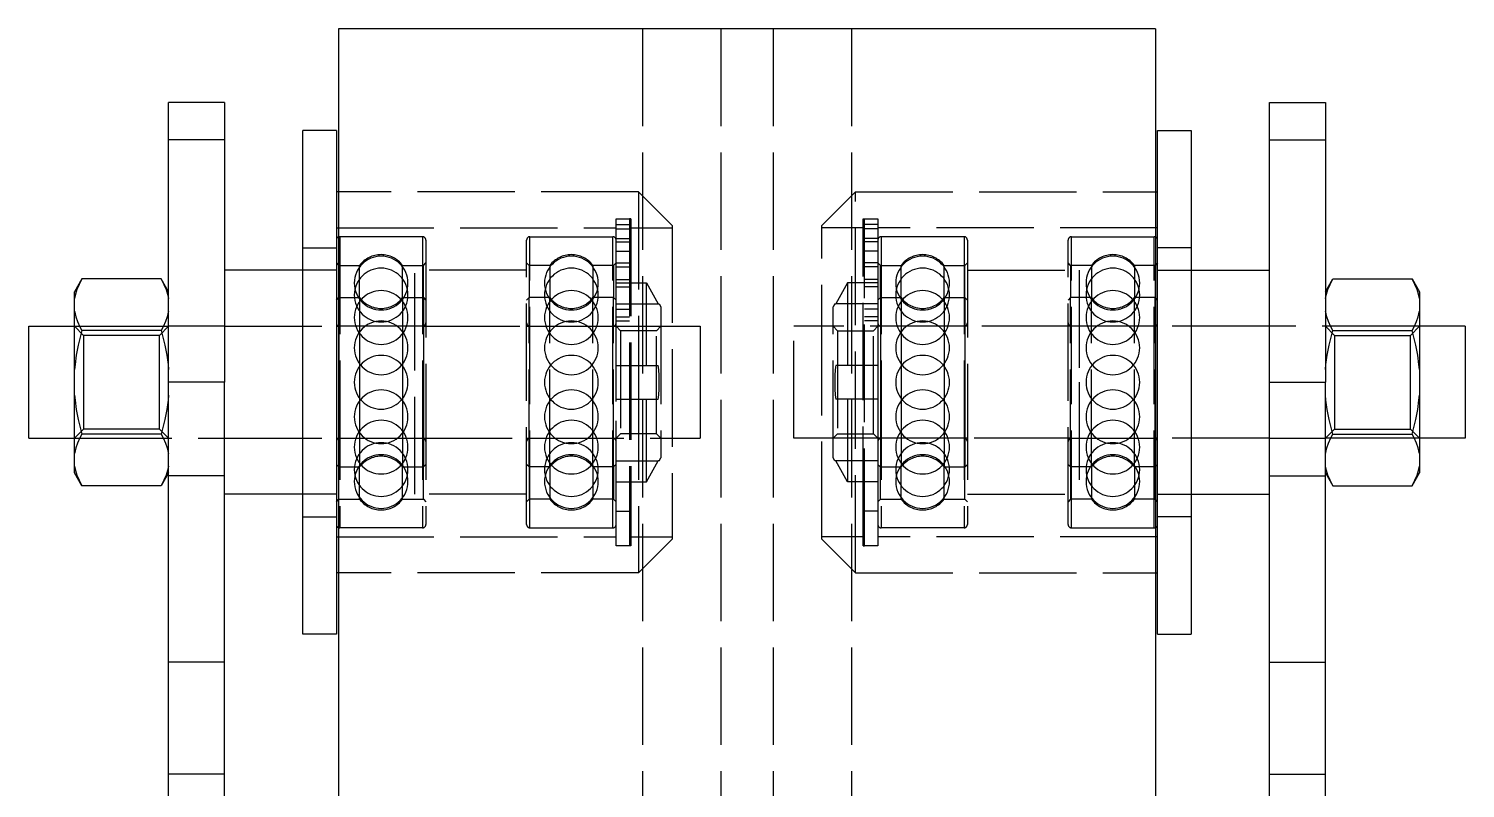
# Model space of a CAD drawing. Extents: x -8712 to 1826, y -2785 to 399.
# Drawn here: x -949.7 to -821.4, y 106.6 to 174.4 of the extents above; entities that cross this region are included whole.
import ezdxf

# ---------------------------------------------------------------- set-up
doc = ezdxf.new("R2010")
doc.units = 0
doc.linetypes.add('DASHED', pattern=[11.05, 8.7, -2.35])
doc.linetypes.add('DOT', pattern=[2.2, 1.1, -1.1])
doc.layers.get('0').update_dxf_attribs({"linetype": 'CONTINUOUS'})
doc.layers.add('INVISIBLE', color=6, linetype='DOT')

msp = doc.modelspace()

# ---------------------------------------------------------------- linework, layer by layer
for p, q in [((-849.061476, 174.445422), (-922.061476, 174.445422)), ((-922.061476, 174.445422), (-922.061476, -125.554578)), ((-849.061476, 174.445422), (-849.061476, -125.554578)), ((-932.257005, 167.87299), (-937.257005, 167.87299)), ((-937.257005, 142.87299), (-937.257005, 167.87299)), ((-932.257005, 167.87299), (-932.257005, 142.87299)), ((-838.865948, 167.87299), (-833.865948, 167.87299)), ((-838.865948, 142.87299), (-838.865948, 167.87299)), ((-833.865948, 167.87299), (-833.865948, 142.87299)), ((-925.257005, 152.87299), (-932.257005, 152.87299)), ((-845.865948, 152.87299), (-838.865948, 152.87299)), ((-937.257005, 82.87299), (-937.257005, 142.87299)), ((-932.257005, 142.87299), (-937.257005, 142.87299)), ((-932.257005, 82.87299), (-932.257005, 142.87299)), ((-838.865948, 82.87299), (-838.865948, 142.87299)), ((-838.865948, 142.87299), (-833.865948, 142.87299)), ((-833.865948, 82.87299), (-833.865948, 142.87299)), ((-925.257005, 132.87299), (-932.257005, 132.87299)), ((-845.865948, 132.87299), (-838.865948, 132.87299))]:
    msp.add_line(p, q)
at = {"color": 6}
for p, q in [((-922.257005, 165.37299), (-925.257005, 165.37299)), ((-925.257005, 142.87299), (-925.257005, 165.37299)), ((-922.257005, 165.37299), (-922.257005, 120.37299)), ((-848.865948, 165.37299), (-845.865948, 165.37299)), ((-848.865948, 142.87299), (-848.865948, 165.37299)), ((-845.865948, 165.37299), (-845.865948, 120.37299)), ((-922.061476, 159.87299), (-922.257005, 159.87299)), ((-849.061476, 159.87299), (-848.865948, 159.87299)), ((-925.257005, 120.37299), (-925.257005, 142.87299)), ((-848.865948, 120.37299), (-848.865948, 142.87299)), ((-922.061476, 125.87299), (-922.257005, 125.87299)), ((-849.061476, 125.87299), (-848.865948, 125.87299)), ((-922.257005, 120.37299), (-925.257005, 120.37299)), ((-848.865948, 120.37299), (-845.865948, 120.37299))]:
    msp.add_line(p, q, dxfattribs=at)
at = {"color": 1}
for p, q in [((-944.988655, 152.110606), (-945.657005, 150.95299)), ((-945.251021, 151.613887), (-945.444431, 151.15885)), ((-944.988655, 152.110606), (-945.251021, 151.613887)), ((-937.925355, 152.110594), (-944.988655, 152.110594)), ((-937.257005, 150.95299), (-937.925355, 152.110606)), ((-937.925355, 152.110606), (-937.662989, 151.613887)), ((-937.662989, 151.613887), (-937.469579, 151.15885)), ((-833.865948, 150.95299), (-833.197598, 152.110606)), ((-833.653374, 151.15885), (-833.459964, 151.613887)), ((-833.459964, 151.613887), (-833.197598, 152.110606)), ((-833.197598, 152.110606), (-833.197598, 152.110606)), ((-833.197598, 152.110594), (-826.134297, 152.110594)), ((-826.134297, 152.110606), (-825.465948, 150.95299)), ((-825.871931, 151.613887), (-826.134297, 152.110606)), ((-826.134297, 152.110606), (-826.134297, 152.110606)), ((-825.678522, 151.15885), (-825.871931, 151.613887)), ((-945.579277, 150.7339), (-945.657007, 150.368283)), ((-945.657005, 150.368291), (-945.657005, 150.95299)), ((-945.657005, 149.234104), (-945.657005, 150.368282)), ((-945.444431, 151.15885), (-945.579277, 150.7339)), ((-937.469579, 151.15885), (-937.334732, 150.7339)), ((-937.334732, 150.7339), (-937.257003, 150.368283)), ((-833.865949, 150.368283), (-833.78822, 150.7339)), ((-833.78822, 150.7339), (-833.653374, 151.15885)), ((-825.543675, 150.7339), (-825.678522, 151.15885)), ((-825.465946, 150.368283), (-825.543675, 150.7339)), ((-825.465948, 150.95299), (-825.465948, 150.368291)), ((-825.465948, 150.368282), (-825.465948, 149.234104)), ((-945.657007, 149.234101), (-945.640664, 149.14078)), ((-945.657005, 144.007186), (-945.657005, 149.234095)), ((-945.640664, 149.14078), (-945.540259, 148.729395)), ((-937.273346, 149.14078), (-937.373751, 148.729395)), ((-937.257003, 149.234101), (-937.273346, 149.14078)), ((-833.849607, 149.140782), (-833.865949, 149.234101)), ((-833.749201, 148.729394), (-833.849607, 149.140782)), ((-825.582694, 148.729394), (-825.482288, 149.140782)), ((-825.482288, 149.140782), (-825.465946, 149.234101)), ((-825.465948, 149.234095), (-825.465948, 144.007186)), ((-945.540259, 148.729395), (-945.386948, 148.295616)), ((-945.386948, 148.295616), (-945.171825, 147.828867)), ((-945.171825, 147.828867), (-944.988655, 147.492264)), ((-937.742185, 147.828867), (-937.925355, 147.492264)), ((-937.527062, 148.295616), (-937.742185, 147.828867)), ((-937.373751, 148.729395), (-937.527062, 148.295616)), ((-833.595891, 148.295616), (-833.749201, 148.729394)), ((-833.380768, 147.828867), (-833.595891, 148.295616)), ((-833.197598, 147.492264), (-833.380768, 147.828867)), ((-826.134297, 147.492264), (-825.951128, 147.828867)), ((-825.951128, 147.828867), (-825.736004, 148.295616)), ((-825.736004, 148.295616), (-825.582694, 148.729394)), ((-945.08449, 147.149345), (-945.322603, 146.186737)), ((-944.988655, 147.492264), (-945.08449, 147.149345)), ((-937.925355, 147.491792), (-944.988655, 147.491792)), ((-937.925355, 147.492264), (-937.82952, 147.149345)), ((-937.82952, 147.149345), (-937.591407, 146.186737)), ((-833.531546, 146.186732), (-833.293433, 147.149345)), ((-833.293433, 147.149345), (-833.197598, 147.492264)), ((-833.197598, 147.491792), (-826.134297, 147.491792)), ((-826.038463, 147.149345), (-826.134297, 147.492264)), ((-825.800349, 146.186732), (-826.038463, 147.149345)), ((-945.495406, 145.29976), (-945.612691, 144.464295)), ((-945.322603, 146.186737), (-945.495406, 145.29976)), ((-937.591407, 146.186737), (-937.418604, 145.29976)), ((-937.418604, 145.29976), (-937.301319, 144.464295)), ((-833.821634, 144.464295), (-833.704348, 145.299764)), ((-833.704348, 145.299764), (-833.531546, 146.186732)), ((-825.627547, 145.299764), (-825.800349, 146.186732)), ((-825.510262, 144.464295), (-825.627547, 145.299764)), ((-945.612691, 144.464295), (-945.657005, 144.007186)), ((-945.657005, 141.738794), (-945.657005, 144.007186)), ((-937.301319, 144.464295), (-937.257005, 144.007186)), ((-833.865948, 144.007186), (-833.821634, 144.464295)), ((-825.465948, 144.007186), (-825.510262, 144.464295)), ((-825.465948, 144.007186), (-825.465948, 141.738794)), ((-945.657005, 141.738794), (-945.612691, 141.281685)), ((-945.657005, 136.511885), (-945.657005, 141.738794)), ((-945.612691, 141.281685), (-945.495405, 140.446216)), ((-937.301319, 141.281685), (-937.418605, 140.446216)), ((-937.257005, 141.738794), (-937.301319, 141.281685)), ((-833.821634, 141.281685), (-833.865948, 141.738794)), ((-833.704349, 140.44622), (-833.821634, 141.281685)), ((-825.627547, 140.44622), (-825.510262, 141.281685)), ((-825.510262, 141.281685), (-825.465948, 141.738794)), ((-825.465948, 141.738794), (-825.465948, 136.511885)), ((-945.495405, 140.446216), (-945.322604, 139.559248)), ((-937.418605, 140.446216), (-937.591406, 139.559248)), ((-833.531545, 139.559243), (-833.704349, 140.44622)), ((-825.80035, 139.559243), (-825.627547, 140.44622)), ((-945.322604, 139.559248), (-945.08449, 138.596635)), ((-937.591406, 139.559248), (-937.82952, 138.596635)), ((-833.293433, 138.596635), (-833.531545, 139.559243)), ((-826.038463, 138.596635), (-825.80035, 139.559243)), ((-945.386948, 137.450364), (-945.540259, 137.016586)), ((-945.171825, 137.917113), (-945.386948, 137.450364)), ((-944.988655, 138.253716), (-945.171825, 137.917113)), ((-945.08449, 138.596635), (-944.988655, 138.253716)), ((-937.925355, 138.254188), (-944.988655, 138.254188)), ((-937.82952, 138.596635), (-937.925355, 138.253716)), ((-937.925355, 138.253716), (-937.742185, 137.917113)), ((-937.742185, 137.917113), (-937.527062, 137.450364)), ((-937.527062, 137.450364), (-937.373751, 137.016586)), ((-833.749202, 137.016585), (-833.595891, 137.450364)), ((-833.595891, 137.450364), (-833.380768, 137.917113)), ((-833.380768, 137.917113), (-833.197598, 138.253716)), ((-833.197598, 138.253716), (-833.293433, 138.596635)), ((-833.197598, 138.254188), (-826.134297, 138.254188)), ((-826.134297, 138.253716), (-826.038463, 138.596635)), ((-825.951128, 137.917113), (-826.134297, 138.253716)), ((-825.736004, 137.450364), (-825.951128, 137.917113)), ((-825.582694, 137.016585), (-825.736004, 137.450364)), ((-945.640664, 136.605198), (-945.657007, 136.511879)), ((-945.657005, 135.377698), (-945.657005, 136.511876)), ((-945.540259, 137.016586), (-945.640664, 136.605198)), ((-937.373751, 137.016586), (-937.273345, 136.605198)), ((-937.273345, 136.605198), (-937.257003, 136.511879)), ((-833.865949, 136.511879), (-833.849607, 136.6052)), ((-833.849607, 136.6052), (-833.749202, 137.016585)), ((-825.482289, 136.6052), (-825.582694, 137.016585)), ((-825.465946, 136.511879), (-825.482289, 136.6052)), ((-825.465948, 136.511876), (-825.465948, 135.377698)), ((-945.657007, 135.377697), (-945.579277, 135.01208)), ((-945.657005, 134.79299), (-945.657005, 135.377689)), ((-944.988655, 133.635374), (-945.657005, 134.79299)), ((-945.579277, 135.01208), (-945.444431, 134.58713)), ((-937.257005, 134.79299), (-937.925355, 133.635374)), ((-937.334732, 135.01208), (-937.469579, 134.58713)), ((-937.257003, 135.377697), (-937.334732, 135.01208)), ((-833.78822, 135.01208), (-833.865949, 135.377697)), ((-833.865948, 134.79299), (-833.197598, 133.635374)), ((-833.653374, 134.58713), (-833.78822, 135.01208)), ((-826.134297, 133.635374), (-825.465948, 134.79299)), ((-825.678522, 134.58713), (-825.543675, 135.01208)), ((-825.543675, 135.01208), (-825.465946, 135.377697)), ((-825.465948, 135.377689), (-825.465948, 134.79299)), ((-945.444431, 134.58713), (-945.251021, 134.132093)), ((-945.251021, 134.132093), (-944.988655, 133.635374)), ((-937.925355, 133.635386), (-944.988655, 133.635386)), ((-944.988655, 133.635374), (-944.988655, 133.635374)), ((-937.662989, 134.132093), (-937.925355, 133.635374)), ((-937.925355, 133.635374), (-937.925355, 133.635374)), ((-937.469579, 134.58713), (-937.662989, 134.132093)), ((-833.459964, 134.132093), (-833.653374, 134.58713)), ((-833.197598, 133.635374), (-833.459964, 134.132093)), ((-833.197598, 133.635386), (-826.134297, 133.635386)), ((-826.134297, 133.635374), (-825.871932, 134.132093)), ((-825.871932, 134.132093), (-825.678522, 134.58713))]:
    msp.add_line(p, q, dxfattribs=at)
at = {"color": 2}
for p, q in [((-949.747481, 147.87299), (-945.657005, 147.87299)), ((-949.747481, 137.87299), (-949.747481, 147.87299)), ((-821.375472, 147.87299), (-825.465948, 147.87299)), ((-821.375472, 147.87299), (-821.375472, 142.87299)), ((-821.375472, 142.87299), (-821.375472, 137.87299)), ((-949.747481, 137.87299), (-945.657005, 137.87299)), ((-821.375472, 137.87299), (-825.465948, 137.87299))]:
    msp.add_line(p, q, dxfattribs=at)
at = {"layer": 'INVISIBLE', "linetype": 'DASHED'}
for p, q in [((-894.911476, 174.445422), (-894.911476, -125.554578)), ((-887.911476, 174.445422), (-887.911476, -125.554578)), ((-883.211476, 174.445422), (-883.211476, -125.554578)), ((-876.211476, 174.445422), (-876.211476, -125.554578)), ((-932.257005, 164.523625), (-937.257005, 164.523625)), ((-838.865948, 164.523625), (-833.865948, 164.523625)), ((-895.257005, 159.87299), (-922.061476, 159.87299)), ((-895.257005, 159.87299), (-895.257005, 142.87299)), ((-895.257005, 159.87299), (-892.257005, 156.87299)), ((-875.865948, 159.87299), (-878.865948, 156.87299)), ((-875.865948, 125.87299), (-875.865948, 159.87299)), ((-875.865948, 159.87299), (-849.061476, 159.87299)), ((-922.257005, 156.67299), (-897.257005, 156.67299)), ((-897.257005, 157.47299), (-896.057005, 157.47299)), ((-897.257005, 157.402687), (-897.257005, 157.47299)), ((-897.257005, 157.40107), (-897.257005, 157.402687)), ((-897.257005, 157.192455), (-897.257005, 157.40107)), ((-897.257005, 157.186004), (-897.257005, 157.192455)), ((-897.257005, 156.844319), (-897.257005, 157.186004)), ((-897.257005, 156.975507), (-896.057005, 156.975507)), ((-897.257005, 156.829911), (-897.257005, 156.844319)), ((-897.257005, 156.361631), (-897.257005, 156.829911)), ((-896.057005, 157.47299), (-896.057005, 128.27299)), ((-895.957005, 157.47299), (-896.057005, 157.47299)), ((-895.957005, 157.47299), (-895.957005, 128.27299)), ((-895.957005, 156.67299), (-892.257005, 156.67299)), ((-892.257005, 156.87299), (-892.257005, 128.87299)), ((-878.865948, 142.87299), (-878.865948, 156.87299)), ((-875.165948, 156.67299), (-878.865948, 156.67299)), ((-875.165948, 130.229019), (-875.165948, 157.47299)), ((-875.165948, 157.47299), (-873.865948, 157.47299)), ((-875.065948, 128.27299), (-875.065948, 157.47299)), ((-873.865948, 156.975507), (-875.065948, 156.975507)), ((-873.865948, 157.47299), (-873.865948, 157.402687)), ((-873.865948, 157.402687), (-873.865948, 157.40107)), ((-873.865948, 157.40107), (-873.865948, 157.192455)), ((-873.865948, 157.192455), (-873.865948, 157.186004)), ((-873.865948, 157.186004), (-873.865948, 156.844319)), ((-873.865948, 156.844319), (-873.865948, 156.829911)), ((-873.865948, 156.829911), (-873.865948, 156.361631)), ((-848.865948, 156.67299), (-873.865948, 156.67299)), ((-921.957005, 155.87299), (-921.957005, 142.87299)), ((-914.557005, 155.87299), (-921.957005, 155.87299)), ((-914.557005, 155.87299), (-914.557005, 142.87299)), ((-914.257005, 155.57299), (-914.257005, 142.87299)), ((-905.257005, 130.17299), (-905.257005, 155.57299)), ((-904.957005, 129.87299), (-904.957005, 155.87299)), ((-904.957005, 155.87299), (-897.557005, 155.87299)), ((-897.557005, 129.87299), (-897.557005, 155.87299)), ((-897.257005, 156.574706), (-896.057005, 156.574706)), ((-897.257005, 156.336301), (-897.257005, 156.361631)), ((-897.257005, 155.74904), (-897.257005, 156.336301)), ((-897.257005, 155.710036), (-897.257005, 155.74904)), ((-897.257005, 155.719386), (-896.057005, 155.719386)), ((-897.257005, 155.012446), (-897.257005, 155.710036)), ((-897.257005, 155.430026), (-896.057005, 155.430026)), ((-873.865948, 156.574706), (-875.065948, 156.574706)), ((-873.865948, 155.719386), (-875.065948, 155.719386)), ((-873.865948, 155.430026), (-875.065948, 155.430026)), ((-873.865948, 156.361631), (-873.865948, 156.336301)), ((-873.865948, 156.336301), (-873.865948, 155.74904)), ((-873.865948, 155.74904), (-873.865948, 155.710036)), ((-873.865948, 155.710036), (-873.865948, 155.012446)), ((-873.565948, 155.87299), (-873.565948, 142.87299)), ((-866.165948, 155.87299), (-873.565948, 155.87299)), ((-866.165948, 155.87299), (-866.165948, 142.87299)), ((-865.865948, 155.57299), (-865.865948, 142.87299)), ((-856.865948, 130.17299), (-856.865948, 155.57299)), ((-856.565948, 129.87299), (-856.565948, 155.87299)), ((-856.565948, 155.87299), (-849.165948, 155.87299)), ((-849.165948, 129.87299), (-849.165948, 155.87299)), ((-925.257005, 154.87299), (-922.257005, 154.87299)), ((-897.257005, 154.957288), (-897.257005, 155.012446)), ((-897.257005, 154.085472), (-897.257005, 154.957288)), ((-897.257005, 154.574706), (-896.057005, 154.574706)), ((-897.257005, 153.196749), (-897.257005, 154.085472)), ((-873.865948, 154.574706), (-875.065948, 154.574706)), ((-873.865948, 155.012446), (-873.865948, 154.957288)), ((-873.865948, 154.957288), (-873.865948, 154.158943)), ((-873.865948, 154.158943), (-873.865948, 154.085472)), ((-873.865948, 154.085472), (-873.865948, 153.196749)), ((-845.865948, 154.87299), (-848.865948, 154.87299)), ((-922.257005, 152.87299), (-925.257005, 152.87299)), ((-922.257005, 153.53799), (-922.032005, 153.31299)), ((-922.032005, 150.43299), (-922.032005, 153.31299)), ((-922.032005, 153.31299), (-920.177005, 153.31299)), ((-920.177005, 150.43299), (-920.177005, 153.31299)), ((-916.337005, 153.31299), (-914.482005, 153.31299)), ((-916.337005, 150.43299), (-916.337005, 153.31299)), ((-905.257005, 152.87299), (-915.257005, 152.87299)), ((-915.257005, 132.87299), (-915.257005, 152.87299)), ((-914.482005, 153.31299), (-914.257005, 153.53799)), ((-914.482005, 150.43299), (-914.482005, 153.31299)), ((-905.032005, 153.31299), (-905.257005, 153.53799)), ((-905.032005, 153.31299), (-905.032005, 150.43299)), ((-903.177005, 153.31299), (-905.032005, 153.31299)), ((-903.177005, 153.31299), (-903.177005, 150.43299)), ((-899.337005, 153.31299), (-899.337005, 150.43299)), ((-897.482005, 153.31299), (-899.337005, 153.31299)), ((-897.257005, 153.53799), (-897.482005, 153.31299)), ((-897.482005, 153.31299), (-897.482005, 150.43299)), ((-897.257005, 153.555542), (-896.057005, 153.555542)), ((-897.257005, 153.196749), (-896.057005, 153.196749)), ((-897.257005, 153.10318), (-897.257005, 153.196749)), ((-897.257005, 152.135132), (-897.257005, 153.10318)), ((-873.865948, 153.555542), (-875.065948, 153.555542)), ((-873.865948, 153.196749), (-875.065948, 153.196749)), ((-873.865948, 153.53799), (-873.640948, 153.31299)), ((-873.865948, 153.196749), (-873.865948, 153.10318)), ((-873.865948, 153.10318), (-873.865948, 152.135132)), ((-873.640948, 150.43299), (-873.640948, 153.31299)), ((-873.640948, 153.31299), (-871.785948, 153.31299)), ((-871.785948, 150.43299), (-871.785948, 153.31299)), ((-867.945948, 150.43299), (-867.945948, 153.31299)), ((-867.945948, 153.31299), (-866.090948, 153.31299)), ((-866.090948, 153.31299), (-865.865948, 153.53799)), ((-866.090948, 150.43299), (-866.090948, 153.31299)), ((-865.865948, 152.87299), (-855.865948, 152.87299)), ((-856.640948, 153.31299), (-856.865948, 153.53799)), ((-856.640948, 153.31299), (-856.640948, 150.43299)), ((-854.785948, 153.31299), (-856.640948, 153.31299)), ((-855.865948, 152.87299), (-855.865948, 142.87299)), ((-854.785948, 153.31299), (-854.785948, 150.43299)), ((-850.945948, 153.31299), (-850.945948, 150.43299)), ((-849.090948, 153.31299), (-850.945948, 153.31299)), ((-848.865948, 153.53799), (-849.090948, 153.31299)), ((-849.090948, 153.31299), (-849.090948, 150.43299)), ((-848.865948, 152.87299), (-845.865948, 152.87299)), ((-897.257005, 152.020089), (-897.257005, 152.135132)), ((-897.257005, 152.065378), (-896.057005, 152.065378)), ((-897.257005, 150.984315), (-897.257005, 152.020089)), ((-897.257005, 151.74711), (-894.556043, 151.747004)), ((-894.556043, 144.373614), (-894.556043, 151.747004)), ((-894.556041, 151.747001), (-893.798094, 150.412483)), ((-876.566911, 151.747001), (-877.324854, 150.412491)), ((-873.865948, 151.74711), (-876.56691, 151.74711)), ((-876.56691, 151.747004), (-876.56691, 144.373614)), ((-873.865948, 152.065378), (-875.065948, 152.065378)), ((-873.865948, 152.135132), (-873.865948, 152.020089)), ((-873.865948, 152.020089), (-873.865948, 150.984315)), ((-922.257005, 150.20799), (-922.032005, 150.43299)), ((-922.032005, 150.43299), (-922.032005, 142.87299)), ((-922.032005, 150.43299), (-920.177005, 150.43299)), ((-920.177005, 150.43299), (-920.177005, 142.87299)), ((-916.337005, 150.43299), (-916.337005, 142.87299)), ((-916.337005, 150.43299), (-914.482005, 150.43299)), ((-914.482005, 150.43299), (-914.257005, 150.20799)), ((-914.482005, 150.43299), (-914.482005, 142.87299)), ((-905.032005, 150.43299), (-905.257005, 150.20799)), ((-905.032005, 135.31299), (-905.032005, 150.43299)), ((-903.177005, 150.43299), (-905.032005, 150.43299)), ((-903.177005, 135.31299), (-903.177005, 150.43299)), ((-899.337005, 135.31299), (-899.337005, 150.43299)), ((-897.482005, 150.43299), (-899.337005, 150.43299)), ((-897.482005, 135.31299), (-897.482005, 150.43299)), ((-897.257005, 150.20799), (-897.482005, 150.43299)), ((-897.257005, 151.393566), (-896.057005, 151.393566)), ((-897.257005, 150.846872), (-897.257005, 150.984315)), ((-897.257005, 149.755382), (-897.257005, 150.846872)), ((-893.798094, 150.412483), (-893.493096, 149.872999)), ((-877.324854, 150.412491), (-877.629848, 149.872976)), ((-873.865948, 151.393566), (-875.065948, 151.393566)), ((-873.865948, 150.984315), (-873.865948, 150.846872)), ((-873.865948, 150.846872), (-873.865948, 149.755382)), ((-873.865948, 150.20799), (-873.640948, 150.43299)), ((-873.640948, 150.43299), (-873.640948, 142.87299)), ((-873.640948, 150.43299), (-871.785948, 150.43299)), ((-871.785948, 150.43299), (-871.785948, 142.87299)), ((-867.945948, 150.43299), (-867.945948, 142.87299)), ((-867.945948, 150.43299), (-866.090948, 150.43299)), ((-866.090948, 150.43299), (-866.090948, 142.87299)), ((-866.090948, 150.43299), (-865.865948, 150.20799)), ((-856.640948, 150.43299), (-856.865948, 150.20799)), ((-856.640948, 135.31299), (-856.640948, 150.43299)), ((-854.785948, 150.43299), (-856.640948, 150.43299)), ((-854.785948, 135.31299), (-854.785948, 150.43299)), ((-850.945948, 135.31299), (-850.945948, 150.43299)), ((-849.090948, 150.43299), (-850.945948, 150.43299)), ((-849.090948, 135.31299), (-849.090948, 150.43299)), ((-848.865948, 150.20799), (-849.090948, 150.43299)), ((-897.257005, 149.87299), (-893.493105, 149.87299)), ((-897.257005, 149.595088), (-897.257005, 149.755382)), ((-897.257005, 148.460168), (-897.257005, 149.595088)), ((-897.257005, 149.393566), (-896.057005, 149.393566)), ((-893.493096, 149.872999), (-893.401342, 149.87299)), ((-893.401342, 149.87299), (-893.257005, 149.62299)), ((-893.257005, 149.62299), (-893.257005, 136.12299)), ((-877.72161, 149.87299), (-877.865948, 149.62299)), ((-877.865948, 136.12299), (-877.865948, 149.62299)), ((-877.72161, 149.87299), (-877.629848, 149.872976)), ((-873.865948, 149.87299), (-877.629848, 149.87299)), ((-873.865948, 149.393566), (-875.065948, 149.393566)), ((-873.865948, 149.755382), (-873.865948, 149.595088)), ((-873.865948, 149.595088), (-873.865948, 148.460168)), ((-945.657005, 147.87299), (-944.845205, 147.06119)), ((-945.657005, 147.87299), (-937.257005, 147.87299)), ((-937.257005, 147.87299), (-938.068805, 147.06119)), ((-932.257005, 147.87299), (-937.257005, 147.87299)), ((-932.257005, 147.87299), (-922.257005, 147.87299)), ((-922.257005, 147.87299), (-921.957005, 147.87299)), ((-914.557005, 147.87299), (-921.957005, 147.87299)), ((-914.557005, 147.87299), (-905.257005, 147.87299)), ((-905.257005, 147.87299), (-897.259005, 147.87299)), ((-897.257005, 148.721753), (-896.057005, 148.721753)), ((-897.257005, 148.27707), (-897.257005, 148.460168)), ((-897.257005, 148.374402), (-896.057005, 148.374402)), ((-897.257005, 147.111146), (-897.257005, 148.27707)), ((-896.851105, 147.46709), (-897.257005, 147.87299)), ((-897.257005, 147.87299), (-893.257005, 147.87299)), ((-893.662905, 147.46709), (-893.257005, 147.87299)), ((-893.257005, 147.87299), (-889.747481, 147.87299)), ((-889.747481, 147.87299), (-889.747481, 142.87299)), ((-881.375472, 137.87299), (-881.375472, 147.87299)), ((-865.865948, 147.87299), (-881.375472, 147.87299)), ((-877.460048, 147.46709), (-877.865948, 147.87299)), ((-873.865948, 148.721753), (-875.065948, 148.721753)), ((-873.865948, 148.374402), (-875.065948, 148.374402)), ((-874.271848, 147.46709), (-873.865948, 147.87299)), ((-873.865948, 148.460168), (-873.865948, 148.27707)), ((-873.865948, 148.27707), (-873.865948, 147.111146)), ((-855.865948, 147.87299), (-865.865948, 147.87299)), ((-848.865948, 147.87299), (-855.865948, 147.87299)), ((-838.865948, 147.87299), (-848.865948, 147.87299)), ((-825.465948, 147.87299), (-838.865948, 147.87299)), ((-833.865948, 147.87299), (-833.054148, 147.06119)), ((-825.465948, 147.87299), (-826.277748, 147.06119)), ((-938.068805, 147.06119), (-944.845205, 147.06119)), ((-944.845205, 147.06119), (-944.845205, 142.87299)), ((-938.068805, 138.68479), (-938.068805, 147.06119)), ((-897.257005, 146.905807), (-897.257005, 147.111146)), ((-897.257005, 145.721309), (-897.257005, 146.905807)), ((-893.662905, 147.46709), (-896.851105, 147.46709)), ((-896.851105, 147.46709), (-896.851105, 138.27889)), ((-893.662905, 138.27889), (-893.662905, 147.46709)), ((-877.460048, 147.46709), (-874.271848, 147.46709)), ((-877.460048, 147.46709), (-877.460048, 138.27889)), ((-874.271848, 138.27889), (-874.271848, 147.46709)), ((-873.865948, 147.111146), (-873.865948, 146.905807)), ((-873.865948, 146.905807), (-873.865948, 145.721309)), ((-833.054148, 147.06119), (-826.277748, 147.06119)), ((-833.054148, 147.06119), (-833.054148, 138.68479)), ((-826.277748, 142.87299), (-826.277748, 147.06119)), ((-897.257005, 145.494807), (-897.257005, 145.721309)), ((-897.257005, 144.30404), (-897.257005, 145.494807)), ((-873.865948, 145.721309), (-873.865948, 145.494807)), ((-873.865948, 145.494807), (-873.865948, 144.30404)), ((-897.257005, 144.37299), (-894.556043, 144.373614)), ((-897.257005, 144.057975), (-897.257005, 144.30404)), ((-897.257005, 142.87299), (-897.257005, 144.057975)), ((-894.556041, 144.373614), (-893.493105, 144.373182)), ((-893.480525, 144.265418), (-893.493105, 144.373182)), ((-893.420903, 143.562512), (-893.480525, 144.265418)), ((-877.642432, 144.265381), (-877.702051, 143.562498)), ((-877.629857, 144.373002), (-877.642432, 144.265381)), ((-876.566911, 144.373614), (-877.629857, 144.373002)), ((-873.865948, 144.37299), (-876.56691, 144.37299)), ((-873.865948, 144.30404), (-873.865948, 144.057975)), ((-873.865948, 144.057975), (-873.865948, 142.87299)), ((-944.845205, 142.87299), (-944.845205, 138.68479)), ((-922.032005, 142.87299), (-922.032005, 135.31299)), ((-921.957005, 142.87299), (-921.957005, 129.87299)), ((-920.177005, 142.87299), (-920.177005, 135.31299)), ((-916.337005, 142.87299), (-916.337005, 135.31299)), ((-914.557005, 142.87299), (-914.557005, 129.87299)), ((-914.482005, 142.87299), (-914.482005, 135.31299)), ((-914.257005, 142.87299), (-914.257005, 130.17299)), ((-897.257005, 142.609468), (-897.257005, 142.87299)), ((-897.257005, 141.44194), (-897.257005, 142.609468)), ((-895.257005, 142.87299), (-895.257005, 125.87299)), ((-893.401342, 142.87299), (-893.420903, 143.562512)), ((-893.420902, 142.183482), (-893.401342, 142.87299)), ((-889.747481, 142.87299), (-889.747481, 137.87299)), ((-878.865948, 128.87299), (-878.865948, 142.87299)), ((-877.702051, 143.562498), (-877.72161, 142.87299)), ((-877.72161, 142.87299), (-877.70205, 142.183468)), ((-873.865948, 142.87299), (-873.865948, 142.609468)), ((-873.865948, 142.609468), (-873.865948, 141.44194)), ((-873.640948, 142.87299), (-873.640948, 135.31299)), ((-873.565948, 142.87299), (-873.565948, 129.87299)), ((-871.785948, 142.87299), (-871.785948, 135.31299)), ((-867.945948, 142.87299), (-867.945948, 135.31299)), ((-866.165948, 142.87299), (-866.165948, 129.87299)), ((-866.090948, 142.87299), (-866.090948, 135.31299)), ((-865.865948, 142.87299), (-865.865948, 130.17299)), ((-855.865948, 142.87299), (-855.865948, 132.87299)), ((-826.277748, 138.68479), (-826.277748, 142.87299)), ((-897.257005, 141.163556), (-897.257005, 141.44194)), ((-897.257005, 141.37299), (-894.556043, 141.37299)), ((-894.556043, 133.998976), (-894.556043, 141.372366)), ((-894.556041, 141.372366), (-893.493096, 141.372978)), ((-893.493096, 141.372978), (-893.480521, 141.480599)), ((-893.480521, 141.480599), (-893.420902, 142.183482)), ((-877.70205, 142.183468), (-877.642427, 141.480562)), ((-877.642427, 141.480562), (-877.629848, 141.372798)), ((-876.566911, 141.372366), (-877.629848, 141.372798)), ((-873.865948, 141.37299), (-876.56691, 141.372366)), ((-876.56691, 141.372366), (-876.56691, 133.998976)), ((-873.865948, 141.44194), (-873.865948, 141.163556)), ((-897.257005, 130.733534), (-897.257005, 141.163556)), ((-873.865948, 141.163556), (-873.865948, 140.024671)), ((-873.865948, 140.024671), (-873.865948, 139.734488)), ((-945.657005, 137.87299), (-944.845205, 138.68479)), ((-938.068805, 138.68479), (-944.845205, 138.68479)), ((-937.257005, 137.87299), (-938.068805, 138.68479)), ((-873.865948, 139.734488), (-873.865948, 138.634834)), ((-833.865948, 137.87299), (-833.054148, 138.68479)), ((-833.054148, 138.68479), (-826.277748, 138.68479)), ((-825.465948, 137.87299), (-826.277748, 138.68479)), ((-945.657005, 137.87299), (-932.257005, 137.87299)), ((-932.257005, 137.87299), (-922.257005, 137.87299)), ((-922.257005, 137.87299), (-915.257005, 137.87299)), ((-915.257005, 137.87299), (-905.257005, 137.87299)), ((-905.257005, 137.87299), (-889.747481, 137.87299)), ((-896.851105, 138.27889), (-897.257005, 137.87299)), ((-893.662905, 138.27889), (-896.851105, 138.27889)), ((-893.662905, 138.27889), (-893.257005, 137.87299)), ((-877.865948, 137.87299), (-881.375472, 137.87299)), ((-877.460048, 138.27889), (-877.865948, 137.87299)), ((-873.865948, 137.87299), (-877.865948, 137.87299)), ((-877.460048, 138.27889), (-874.271848, 138.27889)), ((-874.271848, 138.27889), (-873.865948, 137.87299)), ((-873.865948, 138.634834), (-873.865948, 138.336344)), ((-873.865948, 138.336344), (-873.865948, 137.285812)), ((-865.865948, 137.87299), (-873.863948, 137.87299)), ((-856.565948, 137.87299), (-865.865948, 137.87299)), ((-856.565948, 137.87299), (-849.165948, 137.87299)), ((-848.865948, 137.87299), (-849.165948, 137.87299)), ((-838.865948, 137.87299), (-848.865948, 137.87299)), ((-838.865948, 137.87299), (-833.865948, 137.87299)), ((-825.465948, 137.87299), (-833.865948, 137.87299)), ((-893.401342, 135.87299), (-893.257005, 136.12299)), ((-877.72161, 135.87299), (-877.865948, 136.12299)), ((-873.865948, 137.285812), (-873.865948, 136.982899)), ((-873.865948, 136.982899), (-873.865948, 135.990598)), ((-922.257005, 135.53799), (-922.032005, 135.31299)), ((-922.032005, 132.43299), (-922.032005, 135.31299)), ((-922.032005, 135.31299), (-920.177005, 135.31299)), ((-920.177005, 132.43299), (-920.177005, 135.31299)), ((-916.337005, 132.43299), (-916.337005, 135.31299)), ((-916.337005, 135.31299), (-914.482005, 135.31299)), ((-914.482005, 135.31299), (-914.257005, 135.53799)), ((-914.482005, 132.43299), (-914.482005, 135.31299)), ((-905.032005, 135.31299), (-905.257005, 135.53799)), ((-905.032005, 135.31299), (-905.032005, 132.43299)), ((-903.177005, 135.31299), (-905.032005, 135.31299)), ((-903.177005, 135.31299), (-903.177005, 132.43299)), ((-899.337005, 135.31299), (-899.337005, 132.43299)), ((-897.482005, 135.31299), (-899.337005, 135.31299)), ((-897.257005, 135.53799), (-897.482005, 135.31299)), ((-897.482005, 135.31299), (-897.482005, 132.43299)), ((-897.257005, 135.87299), (-893.493105, 135.87299)), ((-894.556041, 133.998979), (-893.798099, 135.333489)), ((-893.798099, 135.333489), (-893.493105, 135.873004)), ((-893.401342, 135.87299), (-893.493105, 135.873004)), ((-877.629857, 135.872981), (-877.72161, 135.87299)), ((-877.324858, 135.333497), (-877.629857, 135.872981)), ((-873.865948, 135.87299), (-877.629848, 135.87299)), ((-876.566911, 133.998979), (-877.324858, 135.333497)), ((-873.865948, 135.990598), (-873.865948, 135.68749)), ((-873.865948, 135.68749), (-873.865948, 134.761665)), ((-873.865948, 135.53799), (-873.640948, 135.31299)), ((-873.640948, 132.43299), (-873.640948, 135.31299)), ((-873.640948, 135.31299), (-871.785948, 135.31299)), ((-871.785948, 132.43299), (-871.785948, 135.31299)), ((-867.945948, 132.43299), (-867.945948, 135.31299)), ((-867.945948, 135.31299), (-866.090948, 135.31299)), ((-866.090948, 135.31299), (-865.865948, 135.53799)), ((-866.090948, 132.43299), (-866.090948, 135.31299)), ((-856.640948, 135.31299), (-856.865948, 135.53799)), ((-856.640948, 135.31299), (-856.640948, 132.43299)), ((-854.785948, 135.31299), (-856.640948, 135.31299)), ((-854.785948, 135.31299), (-854.785948, 132.43299)), ((-850.945948, 135.31299), (-850.945948, 132.43299)), ((-849.090948, 135.31299), (-850.945948, 135.31299)), ((-848.865948, 135.53799), (-849.090948, 135.31299)), ((-849.090948, 135.31299), (-849.090948, 132.43299)), ((-932.257005, 134.523625), (-937.257005, 134.523625)), ((-897.257005, 133.99887), (-894.556043, 133.99887)), ((-873.865948, 133.99887), (-876.56691, 133.998976)), ((-873.865948, 134.761665), (-873.865948, 134.462879)), ((-873.865948, 134.462879), (-873.865948, 133.610848)), ((-873.865948, 133.610848), (-873.865948, 133.321133)), ((-838.865948, 134.523625), (-833.865948, 134.523625)), ((-922.257005, 132.87299), (-925.257005, 132.87299)), ((-922.257005, 132.20799), (-922.032005, 132.43299)), ((-922.032005, 132.43299), (-920.177005, 132.43299)), ((-916.337005, 132.43299), (-914.482005, 132.43299)), ((-905.257005, 132.87299), (-915.257005, 132.87299)), ((-914.482005, 132.43299), (-914.257005, 132.20799)), ((-905.032005, 132.43299), (-905.257005, 132.20799)), ((-903.177005, 132.43299), (-905.032005, 132.43299)), ((-897.482005, 132.43299), (-899.337005, 132.43299)), ((-897.257005, 132.20799), (-897.482005, 132.43299)), ((-873.865948, 133.321133), (-873.865948, 132.549231)), ((-873.865948, 132.549231), (-873.865948, 132.273503)), ((-873.865948, 132.20799), (-873.640948, 132.43299)), ((-873.865948, 132.273503), (-873.865948, 131.587037)), ((-873.640948, 132.43299), (-871.785948, 132.43299)), ((-867.945948, 132.43299), (-866.090948, 132.43299)), ((-866.090948, 132.43299), (-865.865948, 132.20799)), ((-865.865948, 132.87299), (-855.865948, 132.87299)), ((-856.640948, 132.43299), (-856.865948, 132.20799)), ((-854.785948, 132.43299), (-856.640948, 132.43299)), ((-849.090948, 132.43299), (-850.945948, 132.43299)), ((-848.865948, 132.20799), (-849.090948, 132.43299)), ((-848.865948, 132.87299), (-845.865948, 132.87299)), ((-897.257005, 131.36581), (-896.057005, 131.36581)), ((-873.865948, 131.36581), (-875.065948, 131.36581)), ((-873.865948, 131.587037), (-873.865948, 131.330309)), ((-873.865948, 131.330309), (-873.865948, 130.733534)), ((-925.257005, 130.87299), (-922.257005, 130.87299)), ((-914.557005, 129.87299), (-921.957005, 129.87299)), ((-904.957005, 129.87299), (-897.557005, 129.87299)), ((-897.257005, 130.500846), (-897.257005, 130.733534)), ((-897.257005, 129.99694), (-897.257005, 130.500846)), ((-897.257005, 129.409661), (-897.257005, 129.99694)), ((-875.165948, 128.27299), (-875.165948, 130.229019)), ((-873.865948, 130.733534), (-873.865948, 130.035922)), ((-873.865948, 130.035922), (-873.865948, 129.409661)), ((-866.165948, 129.87299), (-873.565948, 129.87299)), ((-856.565948, 129.87299), (-849.165948, 129.87299)), ((-845.865948, 130.87299), (-848.865948, 130.87299)), ((-922.257005, 129.07299), (-897.257005, 129.07299)), ((-897.257005, 129.384349), (-897.257005, 129.409661)), ((-897.257005, 128.916055), (-897.257005, 129.384349)), ((-897.257005, 128.901661), (-897.257005, 128.916055)), ((-897.257005, 128.559967), (-897.257005, 128.901661)), ((-897.257005, 128.553525), (-897.257005, 128.559967)), ((-897.257005, 128.344906), (-897.257005, 128.553525)), ((-895.957005, 129.07299), (-892.257005, 129.07299)), ((-895.257005, 125.87299), (-892.257005, 128.87299)), ((-875.165948, 129.07299), (-878.865948, 129.07299)), ((-875.865948, 125.87299), (-878.865948, 128.87299)), ((-873.865948, 129.409661), (-873.865948, 129.384349)), ((-873.865948, 129.384349), (-873.865948, 128.916055)), ((-848.865948, 129.07299), (-873.865948, 129.07299)), ((-873.865948, 128.916055), (-873.865948, 128.901661)), ((-873.865948, 128.901661), (-873.865948, 128.559967)), ((-873.865948, 128.559967), (-873.865948, 128.553525)), ((-873.865948, 128.553525), (-873.865948, 128.344906)), ((-897.257005, 128.343293), (-897.257005, 128.344906)), ((-897.257005, 128.27299), (-897.257005, 128.343293)), ((-895.957005, 128.27299), (-897.257005, 128.27299)), ((-875.165948, 128.27299), (-875.065948, 128.27299)), ((-873.865948, 128.27299), (-875.065948, 128.27299)), ((-873.865948, 128.344906), (-873.865948, 128.343293)), ((-873.865948, 128.343293), (-873.865948, 128.27299)), ((-895.257005, 125.87299), (-922.061476, 125.87299)), ((-875.865948, 125.87299), (-849.061476, 125.87299)), ((-932.257005, 117.87299), (-937.257005, 117.87299)), ((-838.865948, 117.87299), (-833.865948, 117.87299)), ((-932.257005, 107.87299), (-937.257005, 107.87299)), ((-838.865948, 107.87299), (-833.865948, 107.87299))]:
    msp.add_line(p, q, dxfattribs=at)
for centre, radius, start, end in [((-921.957005, 155.57299), 0.3, 90, 180), ((-914.557005, 155.57299), 0.3, 0, 90), ((-904.957005, 155.57299), 0.3, 90, 180), ((-897.557005, 155.57299), 0.3, 0, 90), ((-873.565948, 155.57299), 0.3, 90, 180), ((-866.165948, 155.57299), 0.3, 0, 90), ((-856.565948, 155.57299), 0.3, 90, 180), ((-849.165948, 155.57299), 0.3, 0, 90), ((-918.257005, 151.73626), 2.4, 90, 180), ((-918.257005, 151.87299), 2.4, 36.869898, 143.130102), ((-918.257005, 151.73626), 2.4, 0, 90), ((-901.257005, 151.73626), 2.4, 90, 180), ((-901.257005, 151.87299), 2.4, 36.869898, 143.130102), ((-901.257005, 151.73626), 2.4, 0, 90), ((-869.865948, 151.73626), 2.4, 90, 180), ((-869.865948, 151.87299), 2.4, 36.869898, 143.130102), ((-869.865948, 151.73626), 2.4, 0, 90), ((-852.865948, 151.73626), 2.4, 90, 180), ((-852.865948, 151.87299), 2.4, 36.869898, 143.130102), ((-852.865948, 151.73626), 2.4, 0, 90), ((-918.257005, 150.667219), 2.4, 90, 180), ((-918.257005, 150.667219), 2.4, 0, 90), ((-901.257005, 150.667219), 2.4, 90, 180), ((-901.257005, 150.667219), 2.4, 0, 90), ((-869.865948, 150.667219), 2.4, 90, 180), ((-869.865948, 150.667219), 2.4, 0, 90), ((-852.865948, 150.667219), 2.4, 90, 180), ((-852.865948, 150.667219), 2.4, 0, 90), ((-918.257005, 151.73626), 2.4, 180, 270), ((-918.257005, 151.73626), 2.4, 270, 0), ((-901.257005, 151.73626), 2.4, 180, 270), ((-901.257005, 151.73626), 2.4, 270, 0), ((-869.865948, 151.73626), 2.4, 180, 270), ((-869.865948, 151.73626), 2.4, 270, 0), ((-852.865948, 151.73626), 2.4, 180, 270), ((-852.865948, 151.73626), 2.4, 270, 0), ((-918.257005, 148.658078), 2.4, 90, 180), ((-918.257005, 150.667219), 2.4, 180, 270), ((-918.257005, 151.87299), 2.4, 216.869898, 323.130102), ((-918.257005, 148.658078), 2.4, 0, 90), ((-918.257005, 150.667219), 2.4, 270, 0), ((-901.257005, 148.658078), 2.4, 90, 180), ((-901.257005, 150.667219), 2.4, 180, 270), ((-901.257005, 151.87299), 2.4, 216.869898, 323.130102), ((-901.257005, 148.658078), 2.4, 0, 90), ((-901.257005, 150.667219), 2.4, 270, 0), ((-869.865948, 148.658078), 2.4, 90, 180), ((-869.865948, 150.667219), 2.4, 180, 270), ((-869.865948, 151.87299), 2.4, 216.869898, 323.130102), ((-869.865948, 148.658078), 2.4, 0, 90), ((-869.865948, 150.667219), 2.4, 270, 0), ((-852.865948, 148.658078), 2.4, 90, 180), ((-852.865948, 150.667219), 2.4, 180, 270), ((-852.865948, 151.87299), 2.4, 216.869898, 323.130102), ((-852.865948, 148.658078), 2.4, 0, 90), ((-852.865948, 150.667219), 2.4, 270, 0), ((-921.957005, 148.17299), 0.3, 180, 270), ((-918.257005, 148.658078), 2.4, 180, 270), ((-918.257005, 145.951171), 2.4, 90, 180), ((-918.257005, 148.658078), 2.4, 270, 0), ((-918.257005, 145.951171), 2.4, 0, 90), ((-914.557005, 148.17299), 0.3, 270, 0), ((-904.957005, 148.17299), 0.3, 180, 270), ((-901.257005, 148.658078), 2.4, 180, 270), ((-901.257005, 145.951171), 2.4, 90, 180), ((-901.257005, 148.658078), 2.4, 270, 0), ((-901.257005, 145.951171), 2.4, 0, 90), ((-897.557005, 148.17299), 0.3, 270, 0), ((-873.565948, 148.17299), 0.3, 180, 270), ((-869.865948, 148.658078), 2.4, 180, 270), ((-869.865948, 145.951171), 2.4, 90, 180), ((-869.865948, 148.658078), 2.4, 270, 0), ((-869.865948, 145.951171), 2.4, 0, 90), ((-866.165948, 148.17299), 0.3, 270, 0), ((-856.565948, 148.17299), 0.3, 180, 270), ((-852.865948, 148.658078), 2.4, 180, 270), ((-852.865948, 145.951171), 2.4, 90, 180), ((-852.865948, 148.658078), 2.4, 270, 0), ((-852.865948, 145.951171), 2.4, 0, 90), ((-849.165948, 148.17299), 0.3, 270, 0), ((-918.257005, 145.951171), 2.4, 180, 270), ((-918.257005, 142.87299), 2.4, 90, 180), ((-918.257005, 145.951171), 2.4, 270, 0), ((-918.257005, 142.87299), 2.4, 0, 90), ((-901.257005, 145.951171), 2.4, 180, 270), ((-901.257005, 142.87299), 2.4, 90, 180), ((-901.257005, 145.951171), 2.4, 270, 0), ((-901.257005, 142.87299), 2.4, 0, 90), ((-869.865948, 145.951171), 2.4, 180, 270), ((-869.865948, 142.87299), 2.4, 90, 180), ((-869.865948, 145.951171), 2.4, 270, 0), ((-869.865948, 142.87299), 2.4, 0, 90), ((-852.865948, 145.951171), 2.4, 180, 270), ((-852.865948, 142.87299), 2.4, 90, 180), ((-852.865948, 145.951171), 2.4, 270, 0), ((-852.865948, 142.87299), 2.4, 0, 90), ((-918.257005, 142.87299), 2.4, 180, 270), ((-918.257005, 142.87299), 2.4, 270, 0), ((-901.257005, 142.87299), 2.4, 180, 270), ((-901.257005, 142.87299), 2.4, 270, 0), ((-869.865948, 142.87299), 2.4, 180, 270), ((-869.865948, 142.87299), 2.4, 270, 0), ((-852.865948, 142.87299), 2.4, 180, 270), ((-852.865948, 142.87299), 2.4, 270, 0), ((-918.257005, 139.794809), 2.4, 90, 180), ((-918.257005, 139.794809), 2.4, 0, 90), ((-901.257005, 139.794809), 2.4, 90, 180), ((-901.257005, 139.794809), 2.4, 0, 90), ((-869.865948, 139.794809), 2.4, 90, 180), ((-869.865948, 139.794809), 2.4, 0, 90), ((-852.865948, 139.794809), 2.4, 90, 180), ((-852.865948, 139.794809), 2.4, 0, 90), ((-918.257005, 139.794809), 2.4, 180, 270), ((-918.257005, 137.087902), 2.4, 90, 180), ((-918.257005, 139.794809), 2.4, 270, 0), ((-918.257005, 137.087902), 2.4, 0, 90), ((-901.257005, 139.794809), 2.4, 180, 270), ((-901.257005, 137.087902), 2.4, 90, 180), ((-901.257005, 139.794809), 2.4, 270, 0), ((-901.257005, 137.087902), 2.4, 0, 90), ((-869.865948, 139.794809), 2.4, 180, 270), ((-869.865948, 137.087902), 2.4, 90, 180), ((-869.865948, 139.794809), 2.4, 270, 0), ((-869.865948, 137.087902), 2.4, 0, 90), ((-852.865948, 139.794809), 2.4, 180, 270), ((-852.865948, 137.087902), 2.4, 90, 180), ((-852.865948, 139.794809), 2.4, 270, 0), ((-852.865948, 137.087902), 2.4, 0, 90), ((-921.957005, 137.57299), 0.3, 90, 180), ((-918.257005, 135.078761), 2.4, 90, 180), ((-918.257005, 135.078761), 2.4, 0, 90), ((-914.557005, 137.57299), 0.3, 0, 90), ((-904.957005, 137.57299), 0.3, 90, 180), ((-901.257005, 135.078761), 2.4, 90, 180), ((-901.257005, 135.078761), 2.4, 0, 90), ((-897.557005, 137.57299), 0.3, 0, 90), ((-873.565948, 137.57299), 0.3, 90, 180), ((-869.865948, 135.078761), 2.4, 90, 180), ((-869.865948, 135.078761), 2.4, 0, 90), ((-866.165948, 137.57299), 0.3, 0, 90), ((-856.565948, 137.57299), 0.3, 90, 180), ((-852.865948, 135.078761), 2.4, 90, 180), ((-852.865948, 135.078761), 2.4, 0, 90), ((-849.165948, 137.57299), 0.3, 0, 90), ((-918.257005, 137.087902), 2.4, 180, 270), ((-918.257005, 134.00972), 2.4, 90, 180), ((-918.257005, 133.87299), 2.4, 36.869898, 143.130102), ((-918.257005, 137.087902), 2.4, 270, 0), ((-918.257005, 134.00972), 2.4, 0, 90), ((-901.257005, 137.087902), 2.4, 180, 270), ((-901.257005, 134.00972), 2.4, 90, 180), ((-901.257005, 133.87299), 2.4, 36.869898, 143.130102), ((-901.257005, 137.087902), 2.4, 270, 0), ((-901.257005, 134.00972), 2.4, 0, 90), ((-869.865948, 137.087902), 2.4, 180, 270), ((-869.865948, 134.00972), 2.4, 90, 180), ((-869.865948, 133.87299), 2.4, 36.869898, 143.130102), ((-869.865948, 137.087902), 2.4, 270, 0), ((-869.865948, 134.00972), 2.4, 0, 90), ((-852.865948, 137.087902), 2.4, 180, 270), ((-852.865948, 134.00972), 2.4, 90, 180), ((-852.865948, 133.87299), 2.4, 36.869898, 143.130102), ((-852.865948, 137.087902), 2.4, 270, 0), ((-852.865948, 134.00972), 2.4, 0, 90), ((-918.257005, 135.078761), 2.4, 180, 270), ((-918.257005, 135.078761), 2.4, 270, 0), ((-901.257005, 135.078761), 2.4, 180, 270), ((-901.257005, 135.078761), 2.4, 270, 0), ((-869.865948, 135.078761), 2.4, 180, 270), ((-869.865948, 135.078761), 2.4, 270, 0), ((-852.865948, 135.078761), 2.4, 180, 270), ((-852.865948, 135.078761), 2.4, 270, 0), ((-918.257005, 134.00972), 2.4, 180, 270), ((-918.257005, 134.00972), 2.4, 270, 0), ((-901.257005, 134.00972), 2.4, 180, 270), ((-901.257005, 134.00972), 2.4, 270, 0), ((-869.865948, 134.00972), 2.4, 180, 270), ((-869.865948, 134.00972), 2.4, 270, 0), ((-852.865948, 134.00972), 2.4, 180, 270), ((-852.865948, 134.00972), 2.4, 270, 0), ((-918.257005, 133.87299), 2.4, 216.869898, 323.130102), ((-901.257005, 133.87299), 2.4, 216.869898, 323.130102), ((-869.865948, 133.87299), 2.4, 216.869898, 323.130102), ((-852.865948, 133.87299), 2.4, 216.869898, 323.130102), ((-921.957005, 130.17299), 0.3, 180, 270), ((-914.557005, 130.17299), 0.3, 270, 0), ((-904.957005, 130.17299), 0.3, 180, 270), ((-897.557005, 130.17299), 0.3, 270, 0), ((-873.565948, 130.17299), 0.3, 180, 270), ((-866.165948, 130.17299), 0.3, 270, 0), ((-856.565948, 130.17299), 0.3, 180, 270), ((-849.165948, 130.17299), 0.3, 270, 0)]:
    msp.add_arc(centre, radius, start, end, dxfattribs=at)

doc.saveas('drawing.dxf')
